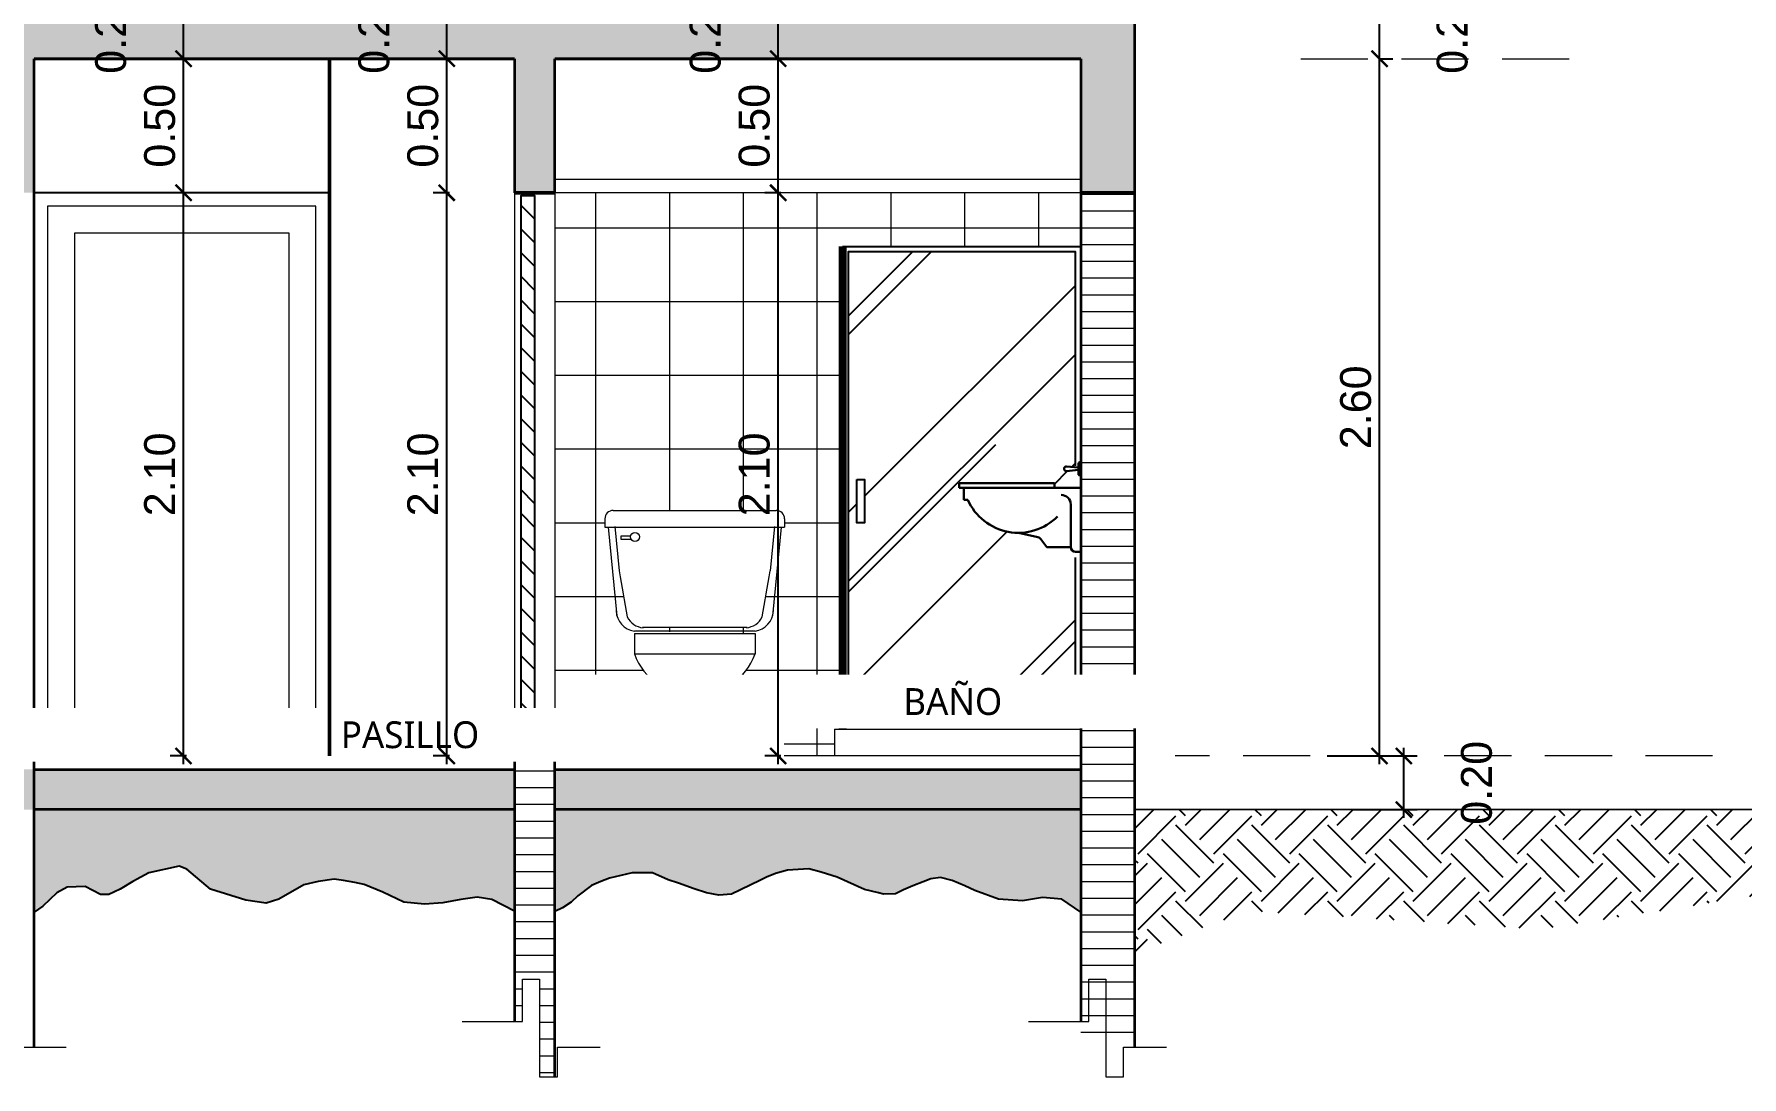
# Model space of a CAD drawing. Header units: feet. Extents: x -417 to 46, y -646 to -218.
# Drawn here: x -76.08 to -69.72, y -610.85 to -606.96 of the extents above; entities that cross this region are included whole.
import ezdxf

# ---------------------------------------------------------------- set-up
doc = ezdxf.new("R2010")
doc.units = ezdxf.units.FT
doc.header["$MEASUREMENT"] = 0
doc.linetypes.add('HIDDEN', pattern=[0.375, 0.25, -0.125])
for name, color, linetype, lineweight in [('A-WALL', 4, 'Continuous', 25), ('DIM-COTAS', 1, 'Continuous', 5), ('FURN', 2, 'Continuous', 30), ('MB', 2, 'Continuous', 20), ('muros', 4, 'Continuous', 50), ('Piso', 8, 'Continuous', 9), ('PUERTA', 8, 'Continuous', 9), ('TXT', 2, 'Continuous', 9), ('VUELOS', 8, 'HIDDEN', 0)]:
    doc.layers.add(name, color=color, linetype=linetype, lineweight=lineweight)
doc.layers.add('CRISTAL', color=7, linetype='Continuous', true_color=0x0061c2)
doc.layers.add('DIM', color=10, linetype='Continuous')
doc.layers.add('RELLENO', color=8, linetype='Continuous')
doc.styles.add('ads', font='trebuc.ttf', dxfattribs={"height": 0.14})
doc.styles.get("Standard").update_dxf_attribs({"font": 'arial.ttf', "height": 0.115})
doc.dimstyles.new('KEILY', dxfattribs={"dimtxt": 0.115, "dimasz": 0.06, "dimexe": 0.05, "dimexo": 0.2, "dimgap": 0.03, "dimtad": 1, "dimzin": 1, "dimdsep": 46, "dimtxsty": 'Standard', "dimblk": 'ARCHTICK', "dimcen": 2.5, "dimdle": 0.03, "dimclrd": 256, "dimclre": 256, "dimclrt": 7, "dimadec": 0, "dimazin": 0, "dimtfac": 1, "dimtmove": 2, "dimatfit": 3, "dimfxl": 0.2, "dimfxlon": 1, "dimtolj": 1, "dimtzin": 1, "dimarcsym": 0})

# ---------------------------------------------------------------- blocks, each defined once
blk = doc.blocks.new('A$C61FD6AA4')
at = {"layer": 'RELLENO'}
h = blk.add_hatch(dxfattribs=at)
h.set_pattern_fill('ANSI31', color=256, scale=0.5)
h.set_pattern_definition([(45, (-53.53432, 257.28586), (-0.044194174, 0.044194174), [])])
h.paths.add_polyline_path([(0, 0), (0.05, 0), (0.05, 2.08), (0, 2.08)])
at = {"color": 2}
blk.add_lwpolyline([(0, 0), (0.05, 0), (0.05, 2.08), (0, 2.08)], close=True, dxfattribs=at)
blk = doc.blocks.new('A$C55570C40')
at = {"layer": 'MB', "linetype": 'Continuous'}
for p, q in [((19.4803, 8.6811), (19.4803, 8.6495)), ((19.5119, 8.7127), (20.1186, 8.7127)), ((20.1502, 8.6811), (20.1502, 8.6495)), ((19.4803, 8.6495), (20.1502, 8.6495)), ((19.4929, 8.6495), (19.5253, 8.3188)), ((19.5181, 8.652), (19.5343, 8.4866)), ((19.5777, 8.617), (19.5395, 8.617)), ((19.5395, 8.617), (19.5395, 8.6054)), ((19.5395, 8.6054), (19.5781, 8.6056)), ((20.1124, 8.652), (20.0962, 8.4866)), ((20.1376, 8.6495), (20.1052, 8.3188)), ((20.0102, 8.2754), (19.6203, 8.2754)), ((20.0403, 8.2627), (19.5903, 8.2627)), ((19.5903, 8.2531), (20.0403, 8.2531)), ((19.5903, 8.2531), (19.5903, 8.1772)), ((20.0403, 8.2531), (20.0403, 8.1772)), ((19.5903, 8.1772), (20.0403, 8.1772)), ((19.6699, 7.7968), (19.7253, 8.0374)), ((19.9606, 7.7968), (19.9052, 8.0374)), ((19.9606, 7.7968), (19.6699, 7.7968))]:
    blk.add_line(p, q, dxfattribs=at)
blk.add_circle((19.5927, 8.6137), 0.0167, dxfattribs=at)
for centre, radius, start, end in [((19.5119, 8.6811), 0.0316, 90, 180), ((20.1186, 8.6811), 0.0316, 0, 90), ((29.5165, 10.114), 10.114, 189.25939, 190.24292), ((10.114, 10.114), 10.114, 349.75708, 350.74061), ((19.6008, 8.3406), 0.0786, 182.28768, 262.26796), ((20.0297, 8.3406), 0.0786, 277.73204, 357.71232), ((19.6289, 8.3474), 0.0726, 206.09365, 265.23631), ((20.0016, 8.3474), 0.0726, 274.76369, 333.90635), ((19.8153, 8.2594), 0.2395, 200.06682, 339.93318)]:
    blk.add_arc(centre, radius, start, end, dxfattribs=at)
blk = doc.blocks.new('A$C34696CBE')
at = {"layer": 'FURN', "linetype": 'ByBlock'}
for p, q in [((0.4445, 0.3245), (0.4, 0.3289)), ((0.4445, 0.3423), (0.4534, 0.3467)), ((0.4445, 0.2978), (0.4445, 0.3423)), ((0.4534, 0.3467), (0.4534, 0.2934)), ((0, 0.2667), (0, 0.2489)), ((0.3556, 0.2667), (0, 0.2667)), ((0.3556, 0.2489), (0.3556, 0.2667)), ((0.4, 0.3112), (0.4445, 0.3156)), ((0.4534, 0.2934), (0.4445, 0.2978)), ((0.4534, 0.2489), (0, 0.2489)), ((0.0178, 0.2489), (0.0178, 0.2045)), ((0.0178, 0.2045), (0.0325, 0.2045)), ((0.4534, 0.2489), (0.4534, 0)), ((0.4165, 0.0279), (0.4165, 0.1867)), ((0.2209, 0.0813), (0.2939, 0.0647)), ((0.3052, 0.0578), (0.3276, 0.0279)), ((0.3276, 0.0279), (0.4165, 0.0279)), ((0.452, 0.0102), (0.4342, 0.0102))]:
    blk.add_line(p, q, dxfattribs=at)
for centre, radius, start, end in [((0.4, 0.32), 0.00889, 90, 270), ((0.2209, 0.2869), 0.2057, 203.64102, 315.28389), ((0.3809, 0.1867), 0.0356, 0, 90), ((0.2909, 0.0471), 0.0178, 36.8699, 80.53768), ((0.4342, 0.0279), 0.0178, 180, 270)]:
    blk.add_arc(centre, radius, start, end, dxfattribs=at)
blk = doc.blocks.new('_ArchTick')
at = {"layer": 'DIM-COTAS', "color": 0, "const_width": 0.15}
blk.add_lwpolyline([(-0.5, -0.5), (0.5, 0.5)], dxfattribs=at)
blk = doc.blocks.new('*D2960')
at = {"layer": 'Defpoints', "color": 0, "transparency": 16777216}
for p in [(-73.3094, -607.5551), (-73.0991, -607.5551), (-73.0991, -609.6551)]:
    blk.add_point(p, dxfattribs=at)
at = {"layer": 'DIM', "lineweight": -2, "transparency": 16777216}
for p, q in [((-73.3094, -609.6851), (-73.3094, -607.5251)), ((-73.2991, -607.5551), (-73.3594, -607.5551)), ((-73.2991, -609.6551), (-73.3594, -609.6551))]:
    blk.add_line(p, q, dxfattribs=at)
at = {"layer": 'DIM', "lineweight": -2, "transparency": 16777216, "xscale": 0.06, "yscale": 0.06, "zscale": 0.06}
for p, rotation in [((-73.3094, -607.5551), 90), ((-73.3094, -609.6551), 270)]:
    blk.add_blockref('_ArchTick', p, dxfattribs=dict(at, rotation=rotation))
at = {"layer": 'DIM', "color": 7, "transparency": 16777216, "insert": (-73.3981, -608.6051), "char_height": 0.115, "attachment_point": 5, "rotation": 90}
blk.add_mtext('\\A1;2.10', dxfattribs=at)
blk = doc.blocks.new('*D2961')
at = {"layer": 'Defpoints', "color": 0, "transparency": 16777216}
for p in [(-73.3138, -607.0551), (-73.3094, -607.0551), (-73.0991, -607.5551)]:
    blk.add_point(p, dxfattribs=at)
at = {"layer": 'DIM', "lineweight": -2, "transparency": 16777216}
for p, q in [((-73.3094, -607.5851), (-73.3094, -607.0251)), ((-73.3094, -607.0551), (-73.2594, -607.0551)), ((-73.2991, -607.5551), (-73.3594, -607.5551))]:
    blk.add_line(p, q, dxfattribs=at)
at = {"layer": 'DIM', "lineweight": -2, "transparency": 16777216, "xscale": 0.06, "yscale": 0.06, "zscale": 0.06}
for p, rotation in [((-73.3094, -607.0551), 90), ((-73.3094, -607.5551), 270)]:
    blk.add_blockref('_ArchTick', p, dxfattribs=dict(at, rotation=rotation))
at = {"layer": 'DIM', "color": 7, "transparency": 16777216, "insert": (-73.3981, -607.3051), "char_height": 0.115, "attachment_point": 5, "rotation": 90}
blk.add_mtext('\\A1;0.50', dxfattribs=at)
blk = doc.blocks.new('*D2962')
at = {"layer": 'Defpoints', "color": 0, "transparency": 16777216}
for p in [(-73.3094, -606.8551), (-73.3077, -606.8551), (-73.3138, -607.0551)]:
    blk.add_point(p, dxfattribs=at)
at = {"layer": 'DIM', "lineweight": -2, "transparency": 16777216}
for p, q in [((-73.3094, -607.0851), (-73.3094, -606.8251)), ((-73.3094, -606.8551), (-73.3594, -606.8551)), ((-73.3094, -607.0551), (-73.2594, -607.0551))]:
    blk.add_line(p, q, dxfattribs=at)
at = {"layer": 'DIM', "lineweight": -2, "transparency": 16777216, "xscale": 0.06, "yscale": 0.06, "zscale": 0.06}
for p, rotation in [((-73.3094, -606.8551), 90), ((-73.3094, -607.0551), 270)]:
    blk.add_blockref('_ArchTick', p, dxfattribs=dict(at, rotation=rotation))
at = {"layer": 'DIM', "color": 7, "transparency": 16777216, "insert": (-73.5805, -606.9551), "char_height": 0.115, "attachment_point": 5, "rotation": 90}
blk.add_mtext('\\A1;0.20', dxfattribs=at)
blk = doc.blocks.new('*D2970')
at = {"layer": 'Defpoints', "color": 0, "transparency": 16777216}
for p in [(-74.5444, -607.5551), (-74.3341, -607.5551), (-74.3341, -609.6551)]:
    blk.add_point(p, dxfattribs=at)
at = {"layer": 'DIM', "lineweight": -2, "transparency": 16777216}
for p, q in [((-74.5444, -609.6851), (-74.5444, -607.5251)), ((-74.5341, -607.5551), (-74.5944, -607.5551)), ((-74.5341, -609.6551), (-74.5944, -609.6551))]:
    blk.add_line(p, q, dxfattribs=at)
at = {"layer": 'DIM', "lineweight": -2, "transparency": 16777216, "xscale": 0.06, "yscale": 0.06, "zscale": 0.06}
for p, rotation in [((-74.5444, -607.5551), 90), ((-74.5444, -609.6551), 270)]:
    blk.add_blockref('_ArchTick', p, dxfattribs=dict(at, rotation=rotation))
at = {"layer": 'DIM', "color": 7, "transparency": 16777216, "insert": (-74.6331, -608.6051), "char_height": 0.115, "attachment_point": 5, "rotation": 90}
blk.add_mtext('\\A1;2.10', dxfattribs=at)
blk = doc.blocks.new('*D2971')
at = {"layer": 'Defpoints', "color": 0, "transparency": 16777216}
for p in [(-74.5487, -607.0551), (-74.5444, -607.0551), (-74.3341, -607.5551)]:
    blk.add_point(p, dxfattribs=at)
at = {"layer": 'DIM', "lineweight": -2, "transparency": 16777216}
for p, q in [((-74.5444, -607.5851), (-74.5444, -607.0251)), ((-74.5444, -607.0551), (-74.4944, -607.0551)), ((-74.5341, -607.5551), (-74.5944, -607.5551))]:
    blk.add_line(p, q, dxfattribs=at)
at = {"layer": 'DIM', "lineweight": -2, "transparency": 16777216, "xscale": 0.06, "yscale": 0.06, "zscale": 0.06}
for p, rotation in [((-74.5444, -607.0551), 90), ((-74.5444, -607.5551), 270)]:
    blk.add_blockref('_ArchTick', p, dxfattribs=dict(at, rotation=rotation))
at = {"layer": 'DIM', "color": 7, "transparency": 16777216, "insert": (-74.6331, -607.3051), "char_height": 0.115, "attachment_point": 5, "rotation": 90}
blk.add_mtext('\\A1;0.50', dxfattribs=at)
blk = doc.blocks.new('*D2972')
at = {"layer": 'Defpoints', "color": 0, "transparency": 16777216}
for p in [(-74.5444, -606.8551), (-74.5426, -606.8551), (-74.5487, -607.0551)]:
    blk.add_point(p, dxfattribs=at)
at = {"layer": 'DIM', "lineweight": -2, "transparency": 16777216}
for p, q in [((-74.5444, -607.0851), (-74.5444, -606.8251)), ((-74.5444, -606.8551), (-74.5944, -606.8551)), ((-74.5444, -607.0551), (-74.4944, -607.0551))]:
    blk.add_line(p, q, dxfattribs=at)
at = {"layer": 'DIM', "lineweight": -2, "transparency": 16777216, "xscale": 0.06, "yscale": 0.06, "zscale": 0.06}
for p, rotation in [((-74.5444, -606.8551), 90), ((-74.5444, -607.0551), 270)]:
    blk.add_blockref('_ArchTick', p, dxfattribs=dict(at, rotation=rotation))
at = {"layer": 'DIM', "color": 7, "transparency": 16777216, "insert": (-74.8155, -606.9551), "char_height": 0.115, "attachment_point": 5, "rotation": 90}
blk.add_mtext('\\A1;0.20', dxfattribs=at)
blk = doc.blocks.new('*D2980')
at = {"layer": 'Defpoints', "color": 0, "transparency": 16777216}
for p in [(-75.5251, -607.5551), (-75.3148, -607.5551), (-75.3148, -609.6551)]:
    blk.add_point(p, dxfattribs=at)
at = {"layer": 'DIM', "lineweight": -2, "transparency": 16777216}
for p, q in [((-75.5251, -609.6851), (-75.5251, -607.5251)), ((-75.5148, -607.5551), (-75.5751, -607.5551)), ((-75.5148, -609.6551), (-75.5751, -609.6551))]:
    blk.add_line(p, q, dxfattribs=at)
at = {"layer": 'DIM', "lineweight": -2, "transparency": 16777216, "xscale": 0.06, "yscale": 0.06, "zscale": 0.06}
for p, rotation in [((-75.5251, -607.5551), 90), ((-75.5251, -609.6551), 270)]:
    blk.add_blockref('_ArchTick', p, dxfattribs=dict(at, rotation=rotation))
at = {"layer": 'DIM', "color": 7, "transparency": 16777216, "insert": (-75.6138, -608.6051), "char_height": 0.115, "attachment_point": 5, "rotation": 90}
blk.add_mtext('\\A1;2.10', dxfattribs=at)
blk = doc.blocks.new('*D2981')
at = {"layer": 'Defpoints', "color": 0, "transparency": 16777216}
for p in [(-75.5294, -607.0551), (-75.5251, -607.0551), (-75.3148, -607.5551)]:
    blk.add_point(p, dxfattribs=at)
at = {"layer": 'DIM', "lineweight": -2, "transparency": 16777216}
for p, q in [((-75.5251, -607.5851), (-75.5251, -607.0251)), ((-75.5251, -607.0551), (-75.4751, -607.0551)), ((-75.5148, -607.5551), (-75.5751, -607.5551))]:
    blk.add_line(p, q, dxfattribs=at)
at = {"layer": 'DIM', "lineweight": -2, "transparency": 16777216, "xscale": 0.06, "yscale": 0.06, "zscale": 0.06}
for p, rotation in [((-75.5251, -607.0551), 90), ((-75.5251, -607.5551), 270)]:
    blk.add_blockref('_ArchTick', p, dxfattribs=dict(at, rotation=rotation))
at = {"layer": 'DIM', "color": 7, "transparency": 16777216, "insert": (-75.6138, -607.3051), "char_height": 0.115, "attachment_point": 5, "rotation": 90}
blk.add_mtext('\\A1;0.50', dxfattribs=at)
blk = doc.blocks.new('*D2982')
at = {"layer": 'Defpoints', "color": 0, "transparency": 16777216}
for p in [(-75.5251, -606.8551), (-75.5233, -606.8551), (-75.5294, -607.0551)]:
    blk.add_point(p, dxfattribs=at)
at = {"layer": 'DIM', "lineweight": -2, "transparency": 16777216}
for p, q in [((-75.5251, -607.0851), (-75.5251, -606.8251)), ((-75.5251, -606.8551), (-75.5751, -606.8551)), ((-75.5251, -607.0551), (-75.4751, -607.0551))]:
    blk.add_line(p, q, dxfattribs=at)
at = {"layer": 'DIM', "lineweight": -2, "transparency": 16777216, "xscale": 0.06, "yscale": 0.06, "zscale": 0.06}
for p, rotation in [((-75.5251, -606.8551), 90), ((-75.5251, -607.0551), 270)]:
    blk.add_blockref('_ArchTick', p, dxfattribs=dict(at, rotation=rotation))
at = {"layer": 'DIM', "color": 7, "transparency": 16777216, "insert": (-75.7962, -606.9551), "char_height": 0.115, "attachment_point": 5, "rotation": 90}
blk.add_mtext('\\A1;0.20', dxfattribs=at)
blk = doc.blocks.new('*D3111')
at = {"layer": 'Defpoints', "color": 0, "transparency": 16777216}
for p in [(-94.3911, -609.6551), (-70.9778, -609.6551), (-71.3727, -609.8551)]:
    blk.add_point(p, dxfattribs=at)
at = {"layer": 'DIM', "lineweight": -2, "transparency": 16777216}
for p, q in [((-70.9778, -609.8851), (-70.9778, -609.6251)), ((-71.1778, -609.6551), (-70.9278, -609.6551)), ((-71.1727, -609.8551), (-70.9278, -609.8551))]:
    blk.add_line(p, q, dxfattribs=at)
at = {"layer": 'DIM', "lineweight": -2, "transparency": 16777216, "xscale": 0.06, "yscale": 0.06, "zscale": 0.06}
for p, rotation in [((-70.9778, -609.6551), 90), ((-70.9778, -609.8551), 270)]:
    blk.add_blockref('_ArchTick', p, dxfattribs=dict(at, rotation=rotation))
at = {"layer": 'DIM', "color": 7, "transparency": 16777216, "insert": (-70.7066, -609.7551), "char_height": 0.115, "attachment_point": 5, "rotation": 90}
blk.add_mtext('\\A1;0.20', dxfattribs=at)
blk = doc.blocks.new('*D3112')
at = {"layer": 'Defpoints', "color": 0, "transparency": 16777216}
for p in [(-71.0684, -607.0551), (-71.0684, -607.0551), (-71.4633, -609.6551)]:
    blk.add_point(p, dxfattribs=at)
at = {"layer": 'DIM', "lineweight": -2, "transparency": 16777216}
for p, q in [((-71.0684, -609.6851), (-71.0684, -607.0251)), ((-71.0684, -607.0551), (-71.0184, -607.0551)), ((-71.2633, -609.6551), (-71.0184, -609.6551))]:
    blk.add_line(p, q, dxfattribs=at)
at = {"layer": 'DIM', "lineweight": -2, "transparency": 16777216, "xscale": 0.06, "yscale": 0.06, "zscale": 0.06}
for p, rotation in [((-71.0684, -607.0551), 90), ((-71.0684, -609.6551), 270)]:
    blk.add_blockref('_ArchTick', p, dxfattribs=dict(at, rotation=rotation))
at = {"layer": 'DIM', "color": 7, "transparency": 16777216, "insert": (-71.1571, -608.3551), "char_height": 0.115, "attachment_point": 5, "rotation": 90}
blk.add_mtext('\\A1;2.60', dxfattribs=at)
blk = doc.blocks.new('*D3113')
at = {"layer": 'Defpoints', "color": 0, "transparency": 16777216}
for p in [(-71.1792, -606.8551), (-71.0684, -606.8551), (-71.0684, -607.0551)]:
    blk.add_point(p, dxfattribs=at)
at = {"layer": 'DIM', "lineweight": -2, "transparency": 16777216}
for p, q in [((-71.0684, -607.0851), (-71.0684, -606.8251)), ((-71.0684, -606.8551), (-71.0184, -606.8551)), ((-71.0684, -607.0551), (-71.0184, -607.0551))]:
    blk.add_line(p, q, dxfattribs=at)
at = {"layer": 'DIM', "lineweight": -2, "transparency": 16777216, "xscale": 0.06, "yscale": 0.06, "zscale": 0.06}
for p, rotation in [((-71.0684, -606.8551), 90), ((-71.0684, -607.0551), 270)]:
    blk.add_blockref('_ArchTick', p, dxfattribs=dict(at, rotation=rotation))
at = {"layer": 'DIM', "color": 7, "transparency": 16777216, "insert": (-70.7973, -606.9551), "char_height": 0.115, "attachment_point": 5, "rotation": 90}
blk.add_mtext('\\A1;0.20', dxfattribs=at)
blk = doc.blocks.new('*D2904')
at = {"layer": 'Defpoints', "color": 0, "transparency": 16777216}
for p in [(-71.0184, -597.8551), (-66.969, -597.8551), (-67.2243, -609.8551)]:
    blk.add_point(p, dxfattribs=at)
at = {"layer": 'DIM', "lineweight": -2, "transparency": 16777216}
for p, q in [((-67.169, -597.8551), (-66.919, -597.8551)), ((-66.969, -609.8851), (-66.969, -597.8251)), ((-67.0243, -609.8551), (-66.919, -609.8551))]:
    blk.add_line(p, q, dxfattribs=at)
at = {"layer": 'DIM', "lineweight": -2, "transparency": 16777216, "xscale": 0.06, "yscale": 0.06, "zscale": 0.06}
for p, rotation in [((-66.969, -597.8551), 90), ((-66.969, -609.8551), 270)]:
    blk.add_blockref('_ArchTick', p, dxfattribs=dict(at, rotation=rotation))
at = {"layer": 'DIM', "color": 7, "transparency": 16777216, "insert": (-67.0577, -603.8551), "char_height": 0.115, "attachment_point": 5, "rotation": 90}
blk.add_mtext('\\A1;12.00', dxfattribs=at)

msp = doc.modelspace()

# ---------------------------------------------------------------- hatches: boundary and pattern name
h = msp.add_hatch()
h.set_pattern_fill('AR-RROOF', color=8, scale=0.7, angle=45)
h.set_pattern_definition([(45, (23.91135, -594.21036), (0.5939697, 1.583919), [10.5, -1.4, 3.5, -0.7]), (45, (24.3222, -593.30455), (-1.153291, 0.163342), [2.1, -0.231, 4.2, -0.525]), (45, (23.7381, -593.54214), (2.2422356, 2.9055018), [5.6, -0.98, 2.8, -0.7])])
h.paths.add_polyline_path([(-73.0491, -607.7751), (-72.2019, -607.7751), (-72.2019, -608.5784), (-72.2335, -608.5753, 1.104988), (-72.2353, -608.5929), (-72.2019, -608.5895), (-72.2019, -608.6551), (-72.2797, -608.6551), (-72.2797, -608.6373), (-72.6353, -608.6373), (-72.6353, -608.6551), (-72.6175, -608.6551), (-72.6175, -608.6995), (-72.6028, -608.6995, 0.297918), (-72.4144, -608.8227), (-72.3394, -608.8398, -0.162643), (-72.3301, -608.8462), (-72.3077, -608.8761), (-72.2188, -608.8761, 0.400262), (-72.2019, -608.8938), (-72.2019, -609.5351), (-73.0491, -609.5351)])
h.paths.add_polyline_path([(-72.9882, -608.6244), (-73.0161, -608.6244), (-73.0161, -608.7863), (-72.9882, -608.7863)], flags=16)
at = {"layer": 'Piso'}
h = msp.add_hatch(dxfattribs=at)
h.set_pattern_fill('AR-CONC', color=256, scale=0.02)
h.set_pattern_definition([(50, (23.91135, -594.21036), (0.14345204, -0.01255043), [0.015, -0.165]), (355, (23.91135, -594.21036), (-0.02775027, 0.15043843), [0.012, -0.132]), (100.45144, (23.9233, -594.2114), (0.11570177, 0.137888), [0.01274804, -0.14022842]), (46.1842, (23.91135, -594.17036), (0.21344827, -0.03310386), [0.0225, -0.2475]), (96.63564, (23.92913, -594.17312), (0.1869324, 0.19482372), [0.01912207, -0.21034275]), (351.18416, (23.91135, -594.17036), (0.1869324, 0.1948237), [0.018, -0.198]), (21, (23.93135, -594.18036), (0.11938141, -0.08052378), [0.015, -0.165]), (326, (23.93135, -594.18036), (0.04866307, 0.14503), [0.012, -0.132]), (71.45144, (23.9413, -594.18707), (0.16804448, 0.06450623), [0.01274804, -0.14022842]), (37.5, (23.911347, -594.210356), (0.00243197, 0.06657877), [0, -0.1304, 0, -0.134, 0, -0.1325]), (7.5, (23.91135, -594.21036), (0.052613907, 0.078882342), [0, -0.0764, 0, -0.1274, 0, -0.0505]), (327.5, (23.866747, -594.210356), (0.106764487, -0.004510974), [0, -0.05, 0, -0.156, 0, -0.207]), (317.5, (23.84675, -594.21036), (0.116637234, 0.020021), [0, -0.065, 0, -0.1036, 0, -0.147])])
h.paths.add_polyline_path([(-93.7819, -607.5551), (-93.7819, -606.9051), (-71.9819, -606.9051), (-71.9819, -607.5551), (-72.1819, -607.5551), (-72.1819, -607.0551), (-74.1419, -607.0551), (-74.1419, -607.5551), (-74.2919, -607.5551), (-74.2919, -607.0551), (-76.0819, -607.0551), (-76.0819, -607.5551), (-76.2819, -607.5551), (-76.2819, -607.0551), (-77.8819, -607.0551), (-77.8819, -607.5551), (-78.0819, -607.5551), (-78.0819, -607.0551), (-82.7819, -607.0551), (-82.7819, -607.5551), (-82.9819, -607.5551), (-82.9819, -607.0551), (-87.6819, -607.0551), (-87.6819, -607.5551), (-87.8819, -607.5551), (-87.8819, -607.0551), (-89.4819, -607.0551), (-89.4819, -607.5551), (-89.6819, -607.5551), (-89.6819, -607.0551), (-91.4719, -607.0551), (-91.4719, -607.5551), (-91.6219, -607.5551), (-91.6219, -607.0551), (-93.5819, -607.0551), (-93.5819, -607.5551)])
h = msp.add_hatch(dxfattribs=at)
h.set_pattern_fill('NET', color=256, scale=2.2)
h.set_pattern_definition([(0, (23.91135, -594.21036), (0, 0.275), []), (90, (23.91135, -594.21036), (-0.275, 2e-17), [])])
h.paths.add_polyline_path([(-74.1419, -607.5551), (-72.1819, -607.5551), (-72.1819, -607.7551), (-73.0691, -607.7551), (-73.0691, -609.5551), (-73.0991, -609.5551), (-73.0991, -609.6551), (-73.475, -609.6551), (-73.5304, -609.4144, 0.21195), (-73.3953, -609.2746), (-73.3953, -609.1988), (-73.8348, -609.1899, -0.33416), (-73.9102, -609.1331), (-73.913, -609.1046, 0.439443), (-73.8348, -609.1899), (-73.8453, -609.1988), (-73.8453, -609.2746, 0.21195), (-73.7103, -609.4144), (-73.7657, -609.6551), (-74.1419, -609.6551)])
h.paths.add_polyline_path([(-73.9237, -608.7391, 0.414214), (-73.9553, -608.7707), (-73.9553, -608.8024), (-73.9173, -608.8024), (-73.9013, -608.9652, 0.004291), (-73.8719, -609.1364, 0.254508), (-73.8153, -609.1765), (-73.4254, -609.1765, 0.254508), (-73.3688, -609.1364, 0.004291), (-73.3394, -608.9652), (-73.3234, -608.8024), (-73.2854, -608.8024), (-73.2854, -608.7707, 0.414214), (-73.317, -608.7391)], flags=16)
h.paths.add_polyline_path([(-73.8592, -608.8348), (-73.8961, -608.8348), (-73.8961, -608.8465), (-73.8575, -608.8463, 0.773685), (-73.8263, -608.8382, 0.904069)], flags=0)
h = msp.add_hatch(dxfattribs=at)
h.set_pattern_fill('ANSI31', color=256, scale=0.5, angle=135)
h.set_pattern_definition([(180, (23.911347, -599.810356), (-7e-18, -0.0625), [])])
h.paths.add_polyline_path([(-72.1819, -607.5551), (-71.9819, -607.5551), (-71.9819, -610.7453), (-72.1819, -610.7453)])
h = msp.add_hatch(dxfattribs=at)
h.set_pattern_fill('ANSI31', color=256, scale=0.5, angle=135)
h.set_pattern_definition([(180, (23.91135, -594.210356), (-7e-18, -0.0625), [])])
h.paths.add_polyline_path([(-74.1419, -609.6551), (-74.2919, -609.6551), (-74.2919, -610.6452), (-74.2618, -610.6452), (-74.2618, -610.4869), (-74.1985, -610.4869), (-74.1985, -610.8516), (-74.1419, -610.8516)])
h = msp.add_hatch(dxfattribs=at)
h.set_pattern_fill('AR-SAND', color=256, scale=0.02, angle=135)
h.set_pattern_definition([(172.5, (23.911347, -594.210356), (-0.0263585425, -0.028140264), [0, -0.0304, 0, -0.034, 0, -0.0325]), (142.5, (23.911347, -594.210356), (-0.064939595, -0.01488275), [0, -0.0164, 0, -0.0274, 0, -0.0105]), (102.5, (23.928742, -594.22775), (-0.044120648, 0.043960585), [0, -0.01, 0, -0.036, 0, -0.047]), (92.5, (23.92874, -594.22775), (-0.054925257, 0.030100843), [0, -0.005, 0, -0.0236, 0, -0.027])])
h.paths.add_polyline_path([(-89.6819, -609.8551), (-89.6819, -609.7051), (-93.5819, -609.7051), (-93.5819, -609.8551)])
h.paths.add_polyline_path([(-87.8819, -609.8551), (-87.8819, -609.7051), (-89.4819, -609.7051), (-89.4819, -609.8551)])
h.paths.add_polyline_path([(-82.9819, -609.8551), (-82.9819, -609.7051), (-87.6819, -609.7051), (-87.6819, -609.8551)])
h.paths.add_polyline_path([(-78.0819, -609.8551), (-78.0819, -609.7051), (-82.7819, -609.7051), (-82.7819, -609.8551)])
h.paths.add_polyline_path([(-74.2919, -609.8551), (-74.2919, -609.7051), (-77.8819, -609.7051), (-77.8819, -609.8551)])
h.paths.add_polyline_path([(-74.1419, -609.7051), (-74.1419, -609.8551), (-72.1819, -609.8551), (-72.1819, -609.7051)])
at = {"layer": 'RELLENO'}
h = msp.add_hatch(dxfattribs=at)
h.set_pattern_fill('EARTH', color=256, scale=0.8, angle=45)
h.set_pattern_definition([(45, (23.91135, -594.21036), (0, 0.2828427), [0.2, -0.2]), (45, (23.85831, -594.15732), (0, 0.2828427), [0.2, -0.2]), (45, (23.80528, -594.1043), (0, 0.2828427), [0.2, -0.2]), (135, (23.80528, -594.06894), (-0.2828427, 3e-17), [0.2, -0.2]), (135, (23.85831, -594.0159), (-0.2828427, 3e-17), [0.2, -0.2]), (135, (23.91135, -593.96287), (-0.2828427, 3e-17), [0.2, -0.2])])
h.paths.add_polyline_path([(-93.5819, -609.8551), (-93.5819, -610.238), (-93.511, -610.1892), (-93.4399, -610.183), (-93.365, -610.1946), (-93.2753, -610.1884), (-93.1873, -610.1568), (-93.1502, -610.1398), (-93.103, -610.1189), (-93.059, -610.1081), (-93.0227, -610.1128), (-92.9949, -610.1243), (-92.9563, -610.1398), (-92.9215, -610.1537), (-92.8921, -610.1691), (-92.8473, -610.1699), (-92.828, -610.1653), (-92.7763, -610.1529), (-92.6739, -610.1073), (-92.6152, -610.088), (-92.5688, -610.0764), (-92.4892, -610.0803), (-92.4444, -610.0934), (-92.4104, -610.1073), (-92.3865, -610.1189), (-92.2799, -610.1704), (-92.2332, -610.1736), (-92.1869, -610.1651), (-92.1413, -610.1505), (-92.0833, -610.1296), (-92.0447, -610.1165), (-91.9865, -610.091), (-91.9108, -610.091), (-91.8258, -610.1103), (-91.7933, -610.1235), (-91.7586, -610.1381), (-91.7076, -610.176), (-91.6828, -610.2007), (-91.6504, -610.2207), (-91.6219, -610.2354), (-91.6219, -609.8551)])
h.paths.add_polyline_path([(-91.4719, -609.8551), (-91.4719, -610.2332), (-91.387, -610.1906), (-91.3324, -610.1819), (-91.2715, -610.1906), (-91.2044, -610.203), (-91.1361, -610.2079), (-91.0591, -610.2005), (-90.9808, -610.1632), (-90.9113, -610.1347), (-90.8765, -610.1272), (-90.8342, -610.1198), (-90.7995, -610.1148), (-90.7398, -610.1235), (-90.6874, -610.1359), (-90.5942, -610.1893), (-90.547, -610.2042), (-90.4712, -610.193), (-90.3395, -610.152), (-90.2513, -610.0775), (-90.2222, -610.0663), (-90.1092, -610.0912), (-90.0496, -610.1234), (-90.0024, -610.152), (-89.9601, -610.1719), (-89.9291, -610.1719), (-89.8719, -610.1421), (-89.8049, -610.1445), (-89.7663, -610.1656), (-89.7142, -610.2153), (-89.6819, -610.2377), (-89.6819, -609.8551)])
h.paths.add_polyline_path([(-89.4819, -609.8551), (-89.4819, -610.2089), (-89.3304, -610.1014), (-89.2149, -610.1154), (-89.1073, -610.1432), (-89.0256, -610.1253), (-88.9579, -610.1014), (-88.8862, -610.0736), (-88.8245, -610.0437), (-88.7667, -610.0298), (-88.7169, -610.0357), (-88.6472, -610.0656), (-88.5715, -610.0935), (-88.5058, -610.1213), (-88.4341, -610.1472), (-88.3405, -610.1193), (-88.2369, -610.0775), (-88.1652, -610.0517), (-88.0995, -610.0576), (-88.0397, -610.0915), (-87.9879, -610.1174), (-87.8819, -610.185), (-87.8819, -609.8551)])
h.paths.add_polyline_path([(-87.6819, -609.8551), (-87.6819, -610.1898), (-87.4912, -610.09), (-87.3951, -610.072), (-87.2411, -610.088), (-87.147, -610.102), (-87.045, -610.104), (-86.9209, -610.08), (-86.8429, -610.044), (-86.7468, -610.008), (-86.6548, -609.982), (-86.5507, -609.976), (-86.4627, -610), (-86.3126, -610.056), (-86.2346, -610.086), (-86.1566, -610.1), (-86.1326, -610.1043), (-86.0017, -610.0738), (-85.8596, -610.0298), (-85.7196, -610.0438), (-85.5375, -610.0758), (-85.3834, -610.0918), (-85.2866, -610.1019), (-85.1333, -610.0498), (-85.0473, -610.0078), (-85.0013, -609.9958), (-84.8023, -610.0119), (-84.5822, -610.1019), (-84.4782, -610.1339), (-84.3121, -610.1359), (-84.122, -610.0399), (-84.046, -610.0199), (-83.96, -610.0079), (-83.8819, -610.0059), (-83.7899, -610.0419), (-83.6718, -610.0779), (-83.6218, -610.1059), (-83.5381, -610.1527), (-83.3457, -610.0999), (-83.2276, -610.0799), (-83.1456, -610.1019), (-82.9819, -610.1779), (-82.9819, -609.8551)])
h.paths.add_polyline_path([(-78.0819, -609.8551), (-78.0819, -610.1898), (-78.2727, -610.09), (-78.3687, -610.072), (-78.5228, -610.088), (-78.6168, -610.102), (-78.7189, -610.104), (-78.8429, -610.08), (-78.921, -610.044), (-79.017, -610.008), (-79.109, -609.982), (-79.2131, -609.976), (-79.3011, -610), (-79.4512, -610.056), (-79.5292, -610.086), (-79.6073, -610.1), (-79.6313, -610.1043), (-79.7621, -610.0738), (-79.9042, -610.0298), (-80.0443, -610.0438), (-80.2263, -610.0758), (-80.3804, -610.0918), (-80.4772, -610.1019), (-80.6305, -610.0498), (-80.7166, -610.0078), (-80.7626, -609.9958), (-80.9615, -610.0119), (-81.1816, -610.1019), (-81.2856, -610.1339), (-81.4517, -610.1359), (-81.6418, -610.0399), (-81.7178, -610.0199), (-81.8039, -610.0079), (-81.8819, -610.0059), (-81.974, -610.0419), (-82.092, -610.0779), (-82.142, -610.1059), (-82.2257, -610.1527), (-82.4181, -610.0999), (-82.5362, -610.0799), (-82.6182, -610.1019), (-82.7819, -610.1779), (-82.7819, -609.8551)])
h.paths.add_polyline_path([(-76.2819, -609.8551), (-76.2819, -610.2089), (-76.4334, -610.1014), (-76.549, -610.1154), (-76.6565, -610.1432), (-76.7382, -610.1253), (-76.8059, -610.1014), (-76.8776, -610.0736), (-76.9394, -610.0437), (-76.9971, -610.0298), (-77.0469, -610.0357), (-77.1166, -610.0656), (-77.1923, -610.0935), (-77.258, -610.1213), (-77.3297, -610.1472), (-77.4234, -610.1193), (-77.5269, -610.0775), (-77.5986, -610.0517), (-77.6644, -610.0576), (-77.7241, -610.0915), (-77.7759, -610.1174), (-77.8819, -610.185), (-77.8819, -609.8551)])
h.paths.add_polyline_path([(-74.2919, -609.8551), (-74.2919, -610.2332), (-74.3768, -610.1906), (-74.4315, -610.1819), (-74.4923, -610.1906), (-74.5594, -610.203), (-74.6277, -610.2079), (-74.7047, -610.2005), (-74.783, -610.1632), (-74.8526, -610.1347), (-74.8874, -610.1272), (-74.9296, -610.1198), (-74.9644, -610.1148), (-75.024, -610.1235), (-75.0765, -610.1359), (-75.1696, -610.1893), (-75.2168, -610.2042), (-75.2926, -610.193), (-75.4243, -610.152), (-75.5125, -610.0775), (-75.5416, -610.0663), (-75.6546, -610.0912), (-75.7143, -610.1234), (-75.7615, -610.152), (-75.8037, -610.1719), (-75.8348, -610.1719), (-75.8919, -610.1421), (-75.959, -610.1445), (-75.9975, -610.1656), (-76.0497, -610.2153), (-76.0819, -610.2377), (-76.0819, -609.8551)])
h.paths.add_polyline_path([(-72.1819, -609.8551), (-72.1819, -610.238), (-72.2529, -610.1892), (-72.3239, -610.183), (-72.3989, -610.1946), (-72.4885, -610.1884), (-72.5766, -610.1568), (-72.6137, -610.1398), (-72.6608, -610.1189), (-72.7048, -610.1081), (-72.7411, -610.1128), (-72.769, -610.1243), (-72.8076, -610.1398), (-72.8423, -610.1537), (-72.8717, -610.1691), (-72.9165, -610.1699), (-72.9358, -610.1653), (-72.9875, -610.1529), (-73.0899, -610.1073), (-73.1487, -610.088), (-73.195, -610.0764), (-73.2746, -610.0803), (-73.3194, -610.0934), (-73.3534, -610.1073), (-73.3774, -610.1189), (-73.4839, -610.1704), (-73.5306, -610.1736), (-73.577, -610.1651), (-73.6225, -610.1505), (-73.6805, -610.1296), (-73.7191, -610.1165), (-73.7774, -610.091), (-73.8531, -610.091), (-73.9381, -610.1103), (-73.9705, -610.1235), (-74.0053, -610.1381), (-74.0563, -610.176), (-74.081, -610.2007), (-74.1134, -610.2207), (-74.1419, -610.2354), (-74.1419, -609.8551)])
h = msp.add_hatch(dxfattribs=at)
h.set_pattern_fill('EARTH', color=256, scale=0.8, angle=45)
h.set_pattern_definition([(45, (79.91793, -375.26044), (3e-17, 0.28284271), [0.2, -0.2]), (45, (79.8649, -375.2074), (3e-17, 0.28284271), [0.2, -0.2]), (45, (79.81186, -375.15437), (3e-17, 0.28284271), [0.2, -0.2]), (135, (79.81186, -375.11902), (-0.28284271, 6e-17), [0.2, -0.2]), (135, (79.8649, -375.06599), (-0.28284271, 6e-17), [0.2, -0.2]), (135, (79.91793, -375.01295), (-0.28284271, 6e-17), [0.2, -0.2])])
h.paths.add_polyline_path([(-71.9817, -609.8558), (-71.9817, -610.3927), (-71.5614, -610.2328), (-70.4646, -610.3013), (-69.4478, -610.1415), (-69.1507, -610.1072), (-68.5224, -610.1643), (-68.0539, -610.0958), (-67.5055, -609.8558)])

# ---------------------------------------------------------------- linework, layer by layer
msp.add_line((-74.9819, -607.5551), (-76.0819, -607.5551))
at = {"color": 8}
msp.add_line((-73.0691, -607.7551), (-72.1819, -607.7551), dxfattribs=at)
msp.add_lwpolyline([(-72.2019, -608.5727), (-72.2019, -607.7751), (-73.0491, -607.7751), (-73.0491, -609.5351), (-72.2019, -609.5351), (-72.2019, -608.9153)], dxfattribs=at)
msp.add_lwpolyline([(-73.0161, -608.6244), (-72.9882, -608.6244), (-72.9882, -608.7863), (-73.0161, -608.7863)], close=True)
for points in [[(-74.2919, -609.8551), (-74.2919, -610.2332), (-74.3768, -610.1906), (-74.4315, -610.1819), (-74.4923, -610.1906), (-74.5594, -610.203), (-74.6277, -610.2079), (-74.7047, -610.2005), (-74.783, -610.1632), (-74.8526, -610.1347), (-74.8874, -610.1272), (-74.9296, -610.1198), (-74.9644, -610.1148), (-75.024, -610.1235), (-75.0765, -610.1359), (-75.1696, -610.1893), (-75.2168, -610.2042), (-75.2926, -610.193), (-75.4243, -610.152), (-75.5125, -610.0775), (-75.5416, -610.0663), (-75.6546, -610.0912), (-75.7143, -610.1234), (-75.7615, -610.152), (-75.8037, -610.1719), (-75.8348, -610.1719), (-75.8919, -610.1421), (-75.959, -610.1445), (-75.9975, -610.1656), (-76.0497, -610.2153), (-76.0819, -610.2377), (-76.0819, -609.8551), (-74.2919, -609.8551)], [(-72.1819, -609.8551), (-72.1819, -610.238), (-72.2529, -610.1892), (-72.3239, -610.183), (-72.3989, -610.1946), (-72.4885, -610.1884), (-72.5766, -610.1568), (-72.6137, -610.1398), (-72.6608, -610.1189), (-72.7048, -610.1081), (-72.7411, -610.1128), (-72.769, -610.1243), (-72.8076, -610.1398), (-72.8423, -610.1537), (-72.8717, -610.1691), (-72.9165, -610.1699), (-72.9358, -610.1653), (-72.9875, -610.1529), (-73.0899, -610.1073), (-73.1487, -610.088), (-73.195, -610.0764), (-73.2746, -610.0803), (-73.3194, -610.0934), (-73.3534, -610.1073), (-73.3774, -610.1189), (-73.4839, -610.1704), (-73.5306, -610.1736), (-73.577, -610.1651), (-73.6225, -610.1505), (-73.6805, -610.1296), (-73.7191, -610.1165), (-73.7774, -610.091), (-73.8531, -610.091), (-73.9381, -610.1103), (-73.9705, -610.1235), (-74.0053, -610.1381), (-74.0563, -610.176), (-74.081, -610.2007), (-74.1134, -610.2207), (-74.1419, -610.2354), (-74.1419, -609.8551), (-72.1819, -609.8551)]]:
    msp.add_lwpolyline(points)
at = {"layer": 'A-WALL', "lineweight": 35, "extrusion": (-2.36659e-12, -8.94772e-16, -1)}
for p, q in [((-71.9819, -600.2551), (-71.9819, -608.3536)), ((-71.9819, -604.2551), (-71.9819, -610.7413)), ((-76.0819, -610.7413), (-76.0819, -607.0551)), ((-74.2919, -607.0551), (-74.2919, -607.5551)), ((-74.1419, -607.5551), (-74.1419, -607.0551)), ((-72.1819, -607.0551), (-72.1819, -610.6452)), ((-74.2919, -609.6551), (-74.2919, -610.6452)), ((-74.1419, -610.8516), (-74.1419, -609.6551))]:
    msp.add_line(p, q, dxfattribs=at)
at = {"layer": 'A-WALL', "lineweight": 35}
for p, q in [((-74.2919, -607.0551), (-76.0819, -607.0551)), ((-74.2919, -607.0551), (-76.0819, -607.0551)), ((-76.0819, -607.0551), (-74.2919, -607.0551)), ((-72.1819, -607.0551), (-74.1419, -607.0551)), ((-72.1819, -607.0551), (-74.1419, -607.0551)), ((-74.1419, -607.0551), (-72.1819, -607.0551)), ((-74.1419, -609.6551), (-74.2919, -609.6551)), ((-76.0819, -609.7051), (-74.2919, -609.7051)), ((-74.1419, -609.7051), (-72.1819, -609.7051)), ((-74.2919, -609.8551), (-76.0819, -609.8551)), ((-72.1819, -609.8551), (-74.1419, -609.8551))]:
    msp.add_line(p, q, dxfattribs=at)
at = {"layer": 'CRISTAL', "const_width": 0.03}
msp.add_lwpolyline([(-73.0691, -609.5551), (-73.0691, -607.7551)], dxfattribs=at)
at = {"layer": 'MB'}
for p, q in [((-74.9819, -607.5551), (-76.0819, -607.5551)), ((-74.9819, -607.5551), (-74.9819, -609.6551)), ((-74.2919, -607.5551), (-74.2919, -609.6551)), ((-73.0991, -609.5551), (-72.1819, -609.5551)), ((-73.0991, -609.5551), (-73.0991, -609.6551)), ((-72.1819, -609.6551), (-76.0819, -609.6551)), ((-74.2919, -609.7051), (-76.0819, -609.7051)), ((-72.1819, -609.7051), (-74.1419, -609.7051)), ((-76.0819, -609.8551), (-74.2919, -609.8551)), ((-74.1419, -609.8551), (-72.1819, -609.8551)), ((-71.9819, -609.8551), (-67.5874, -609.8551)), ((-66.235, -609.8551), (-71.9819, -609.8551))]:
    msp.add_line(p, q, dxfattribs=at)
for points in [[(-76.477, -610.6452), (-76.2518, -610.6452), (-76.2518, -610.4869), (-76.1885, -610.4869), (-76.1885, -610.8516), (-76.1223, -610.8516), (-76.1223, -610.7413), (-75.9628, -610.7413)], [(-74.487, -610.6452), (-74.2618, -610.6452), (-74.2618, -610.4869), (-74.1985, -610.4869), (-74.1985, -610.8516), (-74.1323, -610.8516), (-74.1323, -610.7413), (-73.9728, -610.7413)], [(-72.377, -610.6452), (-72.1518, -610.6452), (-72.1518, -610.4869), (-72.0885, -610.4869), (-72.0885, -610.8516), (-72.0223, -610.8516), (-72.0223, -610.7413), (-71.8628, -610.7413)]]:
    msp.add_lwpolyline(points, dxfattribs=at)
at = {"layer": 'muros'}
for p, q in [((-74.9819, -607.0551), (-74.9819, -609.6551)), ((-74.2919, -607.5551), (-74.1419, -607.5551)), ((-74.1419, -607.5551), (-74.2919, -607.5551)), ((-72.1819, -607.5551), (-71.9819, -607.5551))]:
    msp.add_line(p, q, dxfattribs=at)
at = {"layer": 'Piso'}
for p, q in [((-72.1819, -607.5051), (-74.1419, -607.5051)), ((-74.1419, -607.5551), (-74.1419, -609.6551)), ((-72.1819, -607.5551), (-74.1419, -607.5551))]:
    msp.add_line(p, q, dxfattribs=at)
at = {"layer": 'PUERTA'}
msp.add_lwpolyline([(-74.9819, -607.5551), (-76.0819, -607.5551), (-76.0819, -609.6551), (-74.9819, -609.6551)], close=True, dxfattribs=at)
at = {"layer": 'PUERTA', "color": 7}
for points in [[(-75.0319, -607.6051), (-76.0319, -607.6051), (-76.0319, -609.6051), (-75.0319, -609.6051)], [(-75.1319, -607.7051), (-75.9319, -607.7051), (-75.9319, -609.5051), (-75.1319, -609.5051)]]:
    msp.add_lwpolyline(points, close=True, dxfattribs=at)
at = {"layer": 'VUELOS'}
for p, q in [((-71.3616, -607.0551), (-70.2951, -607.0551)), ((-69.8271, -609.6551), (-71.8301, -609.6551))]:
    msp.add_line(p, q, dxfattribs=at)

# ---------------------------------------------------------------- block references
at = {"xscale": -1}
msp.add_blockref('A$C61FD6AA4', (-74.2169, -609.6451), dxfattribs=at)
for name, p in [('A$C34696CBE', (-72.6353, -608.904)), ('A$C55570C40', (-93.4356, -617.4519))]:
    msp.add_blockref(name, p)

# ---------------------------------------------------------------- dimensions: what is measured, and where the dimension line sits
at = {"layer": 'DIM'}
for base, p1, p2, picture, middle in [((-66.969, -597.8551), (-67.2243, -609.8551), (-71.0184, -597.8551), '*D2904', (-67.0577, -603.8551)), ((-75.5251, -606.8551), (-75.5294, -607.0551), (-75.5233, -606.8551), '*D2982', (-75.7962, -606.9551)), ((-74.5444, -606.8551), (-74.5487, -607.0551), (-74.5426, -606.8551), '*D2972', (-74.8155, -606.9551)), ((-73.3094, -606.8551), (-73.3138, -607.0551), (-73.3077, -606.8551), '*D2962', (-73.5805, -606.9551)), ((-71.0684, -606.8551), (-71.0684, -607.0551), (-71.1792, -606.8551), '*D3113', (-70.7973, -606.9551)), ((-75.5251, -607.0551), (-75.3148, -607.5551), (-75.5294, -607.0551), '*D2981', (-75.6138, -607.3051)), ((-74.5444, -607.0551), (-74.3341, -607.5551), (-74.5487, -607.0551), '*D2971', (-74.6331, -607.3051)), ((-73.3094, -607.0551), (-73.0991, -607.5551), (-73.3138, -607.0551), '*D2961', (-73.3981, -607.3051))]:
    dim = msp.add_linear_dim(base=base, p1=p1, p2=p2, angle=90, dimstyle='KEILY', dxfattribs=at)
    dim.commit()
    dim.dimension.update_dxf_attribs({"geometry": picture, "text_midpoint": middle})

# ---------------------------------------------------------------- next in the draw order: texts
at = {"layer": 'TXT', "insert": (-72.6587, -609.4021), "char_height": 0.1, "width": 2.688, "attachment_point": 2, "style": 'ads', "bg_fill": 2}
msp.add_mtext('BAÑO', dxfattribs=at)

# ---------------------------------------------------------------- next in the draw order: texts
at = {"layer": 'TXT', "insert": (-74.6812, -609.5259), "char_height": 0.1, "width": 2.688, "attachment_point": 2, "style": 'ads', "bg_fill": 2}
msp.add_mtext('PASILLO', dxfattribs=at)

# ---------------------------------------------------------------- next in the draw order: dimensions: what is measured, and where the dimension line sits
at = {"layer": 'DIM'}
dim = msp.add_linear_dim(base=(-71.0684, -607.0551), p1=(-71.4633, -609.6551), p2=(-71.0684, -607.0551), angle=90, dimstyle='KEILY', dxfattribs=at)
dim.commit()
dim.dimension.update_dxf_attribs({"geometry": '*D3112', "text_midpoint": (-71.1571, -608.3551)})

# ---------------------------------------------------------------- next in the draw order: linework, layer by layer
at = {"layer": 'muros'}
msp.add_line((-74.9819, -607.0551), (-74.9819, -609.6551), dxfattribs=at)

# ---------------------------------------------------------------- next in the draw order: texts
at = {"layer": 'TXT', "insert": (-77.0232, -609.5259), "char_height": 0.1, "width": 2.688, "attachment_point": 2, "style": 'ads', "bg_fill": 2}
msp.add_mtext('PASILLO', dxfattribs=at)

# ---------------------------------------------------------------- next in the draw order: dimensions: what is measured, and where the dimension line sits
at = {"layer": 'DIM'}
for base, p1, p2, picture, middle in [((-74.5444, -607.5551), (-74.3341, -609.6551), (-74.3341, -607.5551), '*D2970', (-74.6331, -608.6051)), ((-73.3094, -607.5551), (-73.0991, -609.6551), (-73.0991, -607.5551), '*D2960', (-73.3981, -608.6051))]:
    dim = msp.add_linear_dim(base=base, p1=p1, p2=p2, angle=90, dimstyle='KEILY', dxfattribs=at)
    dim.commit()
    dim.dimension.update_dxf_attribs({"geometry": picture, "text_midpoint": middle})

# ---------------------------------------------------------------- next in the draw order: dimensions: what is measured, and where the dimension line sits
for base, p1, p2, picture, middle in [((-75.5251, -607.5551), (-75.3148, -609.6551), (-75.3148, -607.5551), '*D2980', (-75.6138, -608.6051)), ((-70.9778, -609.6551), (-71.3727, -609.8551), (-94.3911, -609.6551), '*D3111', (-70.7066, -609.7551))]:
    dim = msp.add_linear_dim(base=base, p1=p1, p2=p2, angle=90, dimstyle='KEILY', dxfattribs=at)
    dim.commit()
    dim.dimension.update_dxf_attribs({"geometry": picture, "text_midpoint": middle})

doc.saveas('drawing.dxf')
